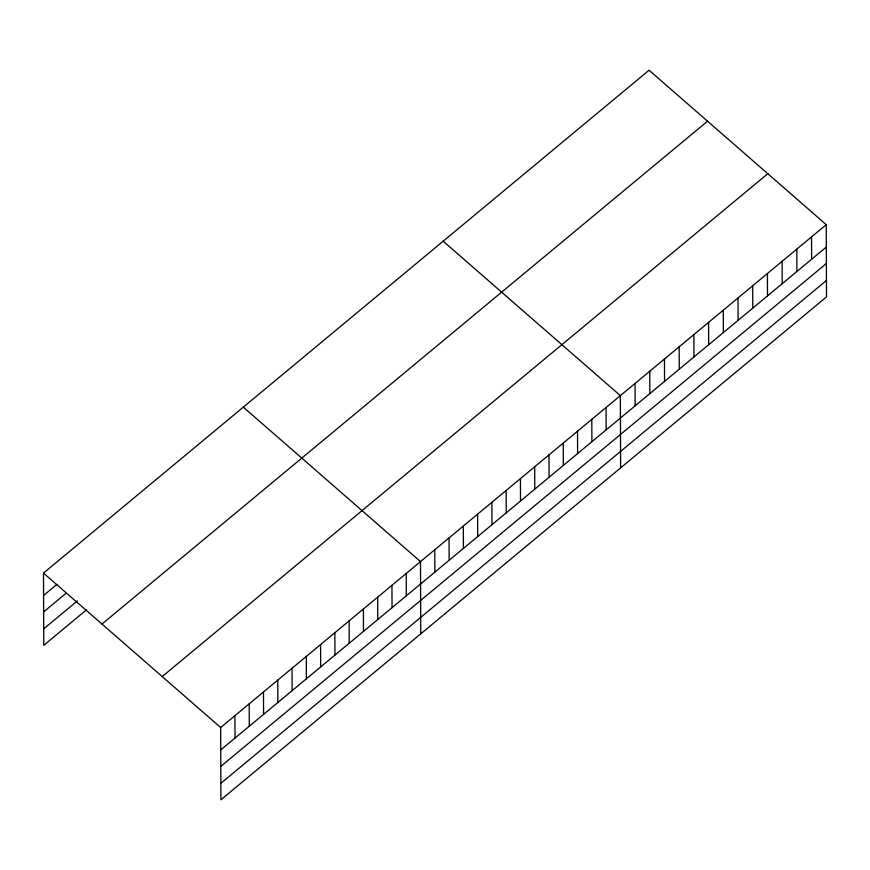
<?xml version="1.0" encoding="UTF-8"?>
<svg xmlns="http://www.w3.org/2000/svg" width="870" height="870" viewBox="0 0 870 870"><rect width="100%" height="100%" fill="white"/><g stroke="black" fill="none" stroke-linecap="round" stroke-linejoin="round"><path stroke-width="1.3" d="M43.5 573.08L649.085 70.22L826.25 224.677L826.5 296.92L220.915 799.78L220.665 727.537L43.5 573.08L43.75 645.322L86.576 609.761M43.576 595.461L56.833 584.455M43.63 611.914L66.066 593.286M43.696 628.869L77.343 600.931M101.964 624.051L707.549 121.191M162.201 676.566L767.786 173.706M220.665 727.537L826.25 224.677M220.741 749.918L826.326 247.058M220.806 766.372L826.38 263.512M220.86 783.326L826.446 280.466M443.178 241.197L620.354 395.643L620.604 467.897M243.339 407.138L420.504 561.596L420.765 633.838M811.536 236.89L811.623 259.271M796.833 249.103L796.909 271.483M782.13 261.315L782.206 283.696M767.416 273.528L767.503 295.909M752.713 285.741L752.789 308.121M738.01 297.953L738.086 320.334M723.296 310.166L723.372 332.547M708.593 322.378L708.669 344.759M693.89 334.591L693.966 356.972M679.176 346.804L679.252 369.185M664.473 359.016L664.549 381.397M649.76 371.229L649.846 393.61M635.057 383.442L635.133 405.822M606.075 407.497L606.151 429.878M591.807 419.351L591.883 441.732M577.528 431.205L577.604 453.585M563.249 443.058L563.336 465.439M548.981 454.912L549.057 477.293M534.702 466.766L534.778 489.147M520.434 478.62L520.51 501M506.155 490.473L506.231 512.854M491.876 502.327L491.963 524.708M477.608 514.181L477.684 536.562M463.329 526.035L463.405 548.415M449.061 537.888L449.137 560.269M434.782 549.742L434.859 572.123M406.236 573.45L406.312 595.83M391.957 585.303L392.033 607.684M377.689 597.146L377.765 619.527M363.41 609L363.486 631.381M349.142 620.854L349.218 643.234M334.863 632.707L334.939 655.088M320.584 644.561L320.671 666.942M306.316 656.415L306.392 678.796M292.037 668.269L292.113 690.649M277.769 680.122L277.845 702.503M263.49 691.976L263.567 714.357M249.211 703.83L249.298 726.211M234.943 715.684L235.02 738.064"/></g></svg>
